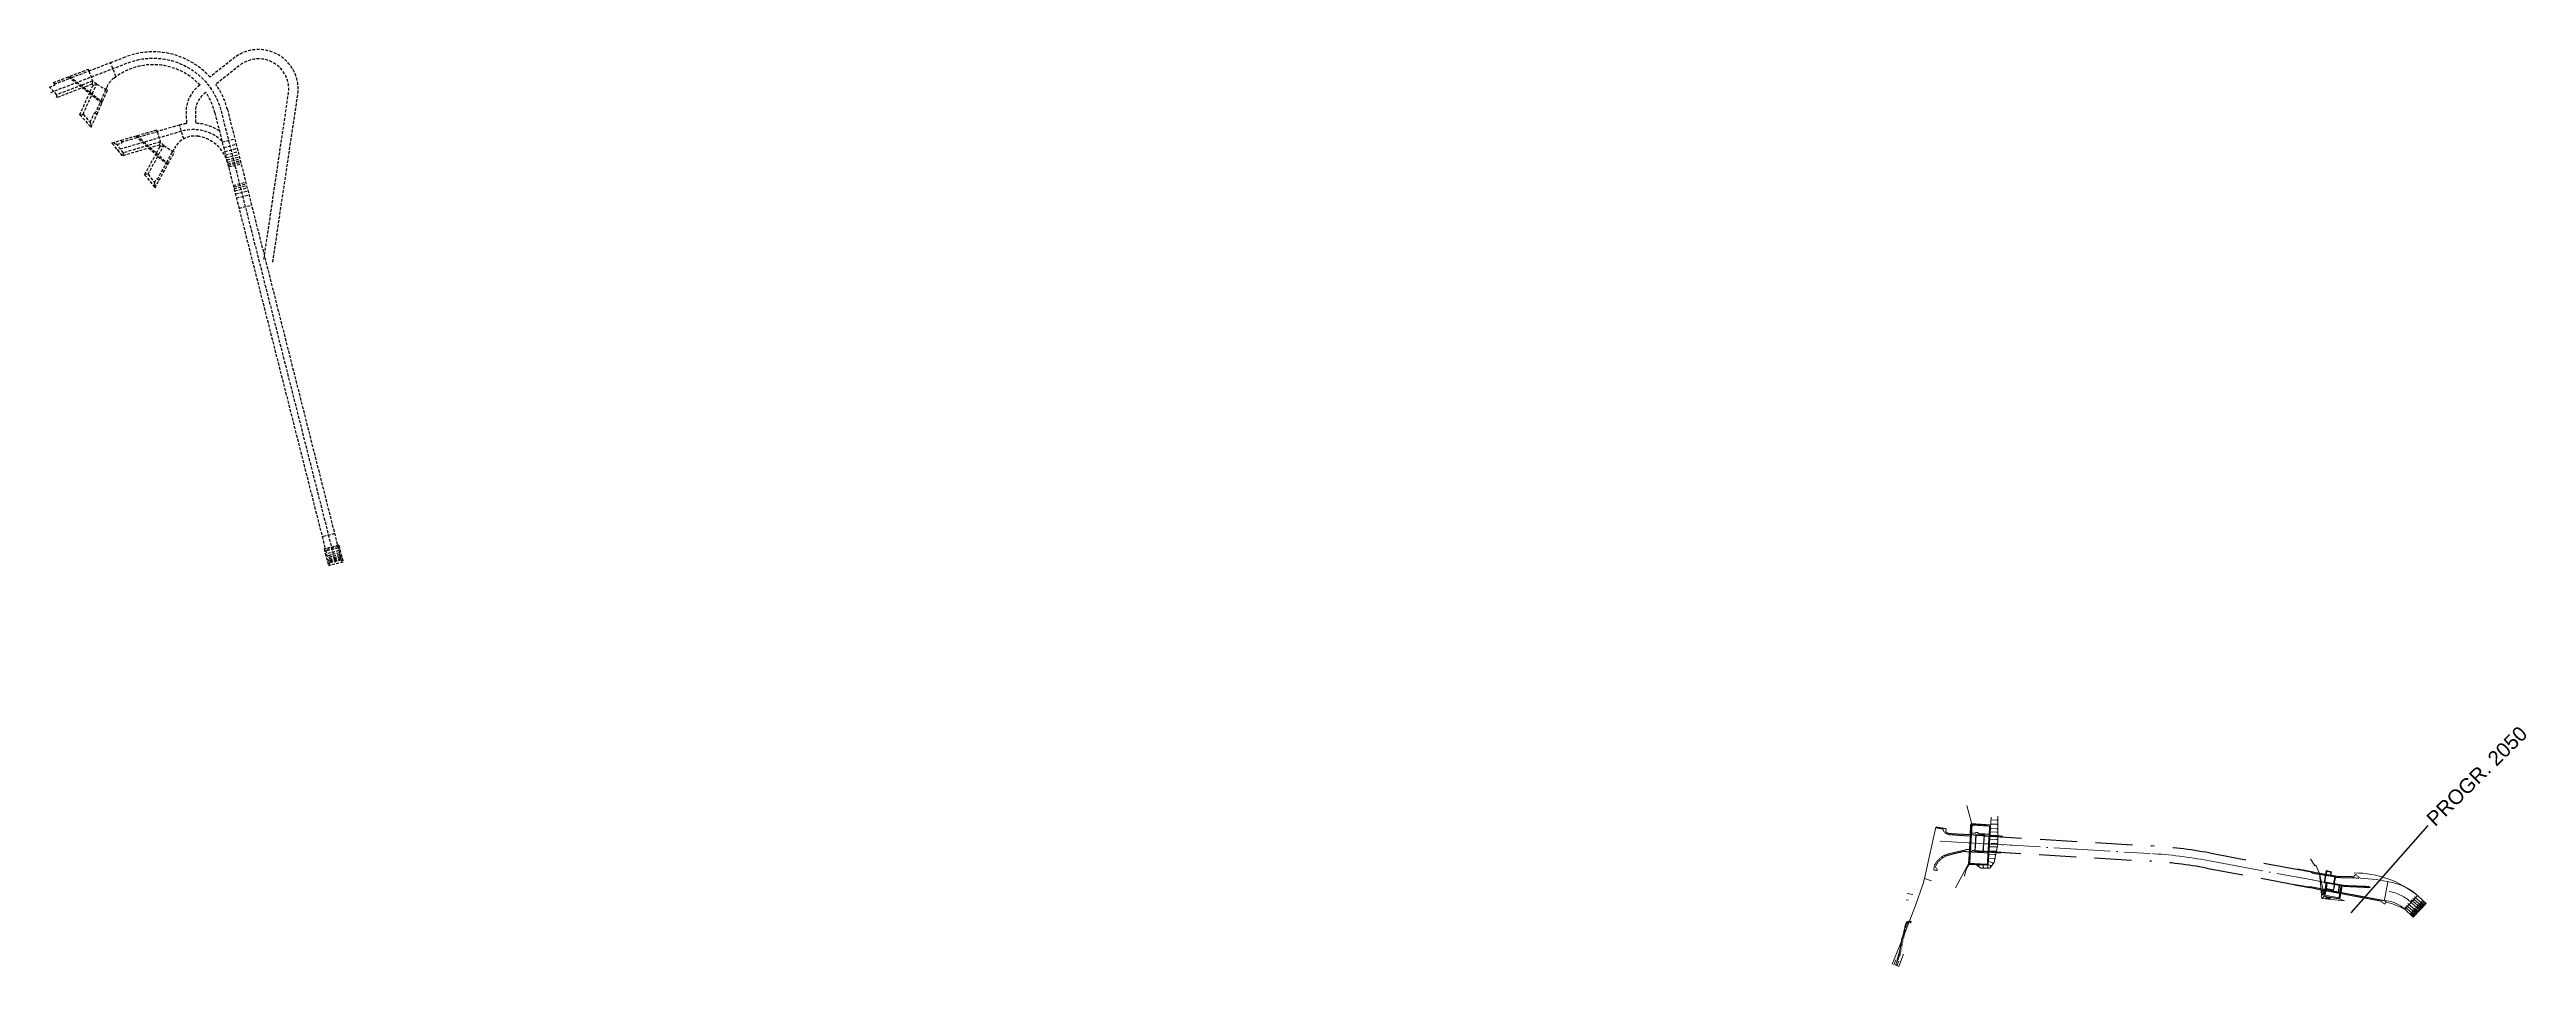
# Model space of a CAD drawing. Header units: metres. Extents: x 18244 to 63437, y 32938 to 108737.
# Drawn here: x 62374 to 63437, y 108344 to 108737 of the extents above.
import ezdxf
from ezdxf.enums import TextEntityAlignment as Align

# ---------------------------------------------------------------- set-up
doc = ezdxf.new("R2010")
doc.units = ezdxf.units.M
doc.header["$LTSCALE"] = 10
for name, pattern in [('ACAD_ISO04W100', [30, 24, -3, 0, -3]), ('NASCOSTA', [0.375, 0.25, -0.125]), ('NASCOSTA2', [4.7625, 3.175, -1.5875])]:
    doc.linetypes.add(name, pattern=pattern)
doc.layers.add('0_Col__Black_0.35', color=1, linetype='Continuous', lineweight=35)
for name, color, linetype in [('A-PROFILI', 1, 'Continuous'), ('Assi', 6, 'ACAD_ISO04W100'), ('AUDIT_D_110509143130-0', 7, 'Continuous'), ('LIN010CO', 50, 'Continuous'), ('LIN010TR', 50, 'NASCOSTA'), ('LIN035CO', 1, 'Continuous'), ('LIN050CO', 3, 'Continuous'), ('LINCOLO-ROSSO-025', 10, 'Continuous'), ('LINCOLO-ROSSO-050', 20, 'Continuous'), ('pendenze', 2, 'Continuous')]:
    doc.layers.add(name, color=color, linetype=linetype)
doc.styles.add('ARIAL', font='arial.ttf')
doc.linetypes.add('ROCCIA', pattern='A,0.25,[130,BERETTA.shx,S=0.1,R=0,X=0,Y=0],-0.2,0.25', length=0.7)

# ---------------------------------------------------------------- blocks, each defined once
blk = doc.blocks.new('TR')
at = {"layer": 'LINCOLO-ROSSO-025', "lineweight": 0}
blk.add_line((0, 0), (-1, 0.4), dxfattribs=at)
blk.add_lwpolyline([(-1, 0.4), (-0.5, 1.8), (-0.2, 3.3), (0.1, 4.4), (0.2, 4.8), (0.6, 6.3), (0.9, 7.8), (0.9, 7.8), (1.2, 9.3), (1.5, 10.8), (1.5, 10.8), (1.5, 11.4), (1.8, 12.2), (2.2, 13.6), (2.3, 13.9), (2.5, 15), (2.9, 16.5), (3, 16.9), (3.2, 17.9), (3.2, 18, -0.414151), (5.1, 19.3), (6, 19.1)], format="xyb", dxfattribs=at)
at = {"layer": 'LINCOLO-ROSSO-025', "lineweight": 0, "elevation": 165.6}
for points in [[(1.5, 11.3), (2.3, 11.2)], [(1.5, 11), (1.8, 11)], [(1.5, 10.7), (2.2, 10.6)], [(1.6, 11.6), (1.9, 11.5)], [(1.7, 11.9), (2.4, 11.7)], [(1.8, 12.2), (2.1, 12.1)], [(1.9, 12.8), (2.2, 12.7)], [(1.9, 12.5), (2.6, 12.3)], [(2, 13.1), (2.8, 12.9)], [(2.3, 14.2), (3.1, 14.1)], [(2.3, 13.9), (2.6, 13.9)], [(2.4, 14.5), (2.7, 14.5)], [(2.5, 14.8), (3.2, 14.7)], [(2.6, 15.4), (3.4, 15.3)], [(2.6, 15.1), (2.9, 15.1)], [(2.7, 15.7), (3, 15.7)], [(2.8, 16.3), (3.1, 16.2)], [(2.8, 16), (3.5, 15.8)], [(2.9, 16.6), (3.7, 16.4)], [(5.1, 19.3), (5, 19)], [(-0.5, 2.1), (-0.2, 2)], [(-0.4, 2.4), (-0.1, 2.3)], [(-0.3, 3), (0.2, 2.9)], [(-0.3, 2.7), (0, 2.6)], [(-0.2, 3.3), (0.1, 3.2)], [(0.2, 5), (0.5, 5)], [(0.3, 5.3), (1, 5.2)], [(0.4, 5.6), (0.7, 5.6)], [(0.5, 6.2), (0.8, 6.2)], [(0.5, 5.9), (1.2, 5.7)], [(0.6, 6.5), (1.3, 6.3)], [(0.7, 7.1), (1.5, 6.9)], [(0.7, 6.8), (1, 6.8)], [(0.8, 7.4), (1.1, 7.3)], [(0.9, 8), (1.2, 8)], [(0.9, 7.7), (1.6, 7.5)], [(1, 8.3), (1.8, 8.2)], [(1.1, 8.9), (1.9, 8.8)], [(1.1, 8.6), (1.4, 8.6)], [(1.2, 9.5), (2, 9.4)], [(1.2, 9.2), (1.5, 9.2)], [(1.3, 10.1), (2.1, 10)], [(1.3, 9.8), (1.6, 9.8)], [(1.4, 10.4), (1.7, 10.4)]]:
    blk.add_lwpolyline(points, dxfattribs=at)
at = {"layer": 'LINCOLO-ROSSO-025', "lineweight": 0}
for points in [[(2.1, 13.4), (2.4, 13.3)], [(2.2, 13.7), (2.9, 13.4)], [(3, 17.2), (3.8, 17.1)], [(3, 16.9), (3.3, 16.9)], [(3.1, 17.8), (3.9, 17.7)], [(3.1, 17.5), (3.4, 17.5)], [(3.2, 18.1), (3.5, 18)], [(3.3, 18.4), (4, 18.1)], [(3.5, 18.7), (3.7, 18.5)], [(3.7, 18.9), (4.2, 18.3)], [(3.9, 19.1), (4.1, 18.8)], [(4.2, 19.2), (4.5, 18.5)], [(4.5, 19.3), (4.6, 19)], [(4.8, 19.3), (4.8, 18.6)], [(5.4, 19.2), (5.3, 18.5)], [(5.7, 19.2), (5.6, 18.9)], [(-0.1, 3.9), (0.2, 3.8)], [(-0.1, 3.6), (0.4, 3.4)], [(0, 4.2), (0.6, 4)], [(0.1, 4.5), (0.4, 4.4)], [(0.2, 4.8), (0.9, 4.6)]]:
    blk.add_lwpolyline(points, dxfattribs=at)
blk = doc.blocks.new('55')
at = {"layer": '0_Col__Black_0.35'}
blk.add_line((63183.2, 108403.8), (63186.2, 108403.2), dxfattribs=at)
at = {"layer": '0_Col__Black_0.35', "linetype": 'Continuous', "lineweight": 0, "flags": 128}
blk.add_lwpolyline([(63348.8, 108377.3), (63348.1, 108377.4)], dxfattribs=at)
at = {"layer": 'A-PROFILI'}
blk.add_line((63361.3, 108367), (63394.3, 108404.5), dxfattribs=at)
at = {"layer": 'Assi', "color": 10, "lineweight": 0, "ltscale": 0.1}
for p, q in [((63185, 108397.8), (63216.9, 108395.9)), ((63203.9, 108396.7), (63275.3, 108392.4)), ((63299.9, 108389.4), (63344.7, 108381.1)), ((63344.6, 108381.1), (63337.7, 108382.4)), ((63344.6, 108381.1), (63358.4, 108378.5)), ((63358.4, 108378.5), (63369.2, 108378)), ((63387.1, 108371.4), (63390.8, 108368))]:
    blk.add_line(p, q, dxfattribs=at)
for centre, radius, start, end in [((63263.3, 108192.8), 200, 79.4608, 86.5664), ((63374.2, 108357.5), 19, 47.1488, 79.4608)]:
    blk.add_arc(centre, radius, start, end, dxfattribs=at)
at = {"layer": 'AUDIT_D_110509143130-0', "linetype": 'ROCCIA', "lineweight": 0}
for p, q in [((63343.9, 108390.1), (63345.7, 108387.2)), ((63195.5, 108382.7), (63196.2, 108385.7)), ((63345.7, 108387.2), (63346.1, 108387.4)), ((63346.1, 108387.4), (63347.8, 108383.9)), ((63347.8, 108383.9), (63349.7, 108374.7)), ((63347.8, 108383.9), (63348.8, 108373.1)), ((63348.8, 108373.1), (63358.5, 108372.1)), ((63356.3, 108373), (63358.5, 108372.1))]:
    blk.add_line(p, q, dxfattribs=at)
blk.add_lwpolyline([(63196.2, 108385.7), (63197.4, 108387.9), (63205.6, 108387.4), (63206.8, 108408.1)], dxfattribs=at)
at = {"layer": 'LIN010CO', "color": 10, "lineweight": 0}
for p, q in [((63375.6, 108372.5), (63377.1, 108380.3)), ((63348.5, 108376.4), (63349.3, 108376.6)), ((63348.5, 108376.1), (63349, 108376.2)), ((63348.5, 108375.8), (63349.4, 108376)), ((63348.5, 108375.8), (63349.4, 108376)), ((63348.5, 108375.8), (63349.4, 108376)), ((63348.5, 108375.5), (63349.2, 108375.6)), ((63348.6, 108375.2), (63349.6, 108375.4)), ((63348.6, 108374.9), (63349.3, 108375)), ((63348.6, 108374.6), (63349.7, 108374.8)), ((63349.7, 108374), (63348.8, 108373.1)), ((63350.4, 108372.9), (63350.6, 108373.9)), ((63350.7, 108372.9), (63350.9, 108373.7)), ((63351, 108372.8), (63351.2, 108373.8)), ((63351.3, 108372.8), (63351.5, 108373.6)), ((63351.6, 108372.8), (63351.8, 108373.6)), ((63351.9, 108372.8), (63352, 108373.4)), ((63352.2, 108372.7), (63352.4, 108373.5)), ((63384.4, 108369.5), (63388.7, 108365.8)), ((63385, 108370.2), (63389.4, 108366.5)), ((63385.7, 108371), (63390.1, 108367.2)), ((63386.8, 108366.8), (63388.3, 108365.4)), ((63387.1, 108372.5), (63391.5, 108368.8)), ((63387.4, 108367.5), (63389, 108366.2)), ((63387.8, 108373.2), (63392.1, 108369.5)), ((63388.1, 108368.3), (63389.7, 108366.9)), ((63388.5, 108373.9), (63392.8, 108370.2)), ((63388.7, 108369), (63390.4, 108367.6)), ((63389.5, 108369.8), (63391.1, 108368.4)), ((63390.2, 108370.5), (63391.8, 108369.2)), ((63390.9, 108371.3), (63392.5, 108369.9)), ((63391.5, 108372), (63393.2, 108370.6))]:
    blk.add_line(p, q, dxfattribs=at)
at = {"layer": 'LIN010CO', "color": 10, "lineweight": 0, "flags": 128}
for points in [[(63206.3, 108398.6), (63209.3, 108398.5)], [(63206.5, 108401.7), (63209.4, 108401.6)], [(63206.7, 108405.1), (63209.3, 108405)], [(63206.8, 108406.9), (63209.3, 108406.8)], [(63206.8, 108403.2), (63209.3, 108403.1)], [(63206.8, 108400.2), (63209.4, 108400.1)], [(63209.7, 108407), (63209.3, 108406.8), (63209.7, 108406.4)], [(63209.7, 108405.2), (63209.3, 108405), (63209.7, 108404.6)], [(63209.7, 108403.3), (63209.3, 108403.1), (63209.7, 108402.8)], [(63209.8, 108398.7), (63209.3, 108398.5), (63209.8, 108398.1)], [(63209.7, 108401.8), (63209.4, 108401.6), (63209.8, 108401.3)], [(63209.8, 108400.3), (63209.4, 108400.1), (63209.8, 108399.7)], [(63205.7, 108389.1), (63207.5, 108388.5)], [(63205.8, 108390.3), (63208.1, 108390.2)], [(63205.9, 108392.1), (63208.5, 108392)], [(63206.1, 108395.3), (63209.1, 108395.3)], [(63206.2, 108393.6), (63208.7, 108393.5)], [(63206.8, 108396.9), (63209.3, 108396.8)], [(63208.1, 108388.5), (63207.5, 108388.5), (63207.7, 108388)], [(63208.6, 108390.4), (63208.1, 108390.2), (63208.4, 108389.9)], [(63209, 108392.3), (63208.5, 108392), (63208.8, 108391.7)], [(63209.3, 108393.8), (63208.7, 108393.5), (63209.2, 108393.2)], [(63209.6, 108395.5), (63209.1, 108395.3), (63209.5, 108395)], [(63209.8, 108397), (63209.3, 108396.8), (63209.7, 108396.4)], [(63201.7, 108386.7), (63201.6, 108387.3), (63201.2, 108387)], [(63201.7, 108387.7), (63201.6, 108387.3)], [(63203.8, 108386.2), (63203.5, 108386.7), (63203.1, 108386.2)], [(63203.5, 108387.6), (63203.5, 108386.7)], [(63205.1, 108387.5), (63205.4, 108386.7)], [(63205.7, 108386.2), (63205.4, 108386.7), (63205.1, 108386.2)], [(63205.6, 108387.7), (63206.5, 108387.3)], [(63207.1, 108387.3), (63206.5, 108387.3), (63206.7, 108386.7)]]:
    blk.add_lwpolyline(points, dxfattribs=at)
at = {"layer": 'LIN010TR', "color": 10, "lineweight": 0, "ltscale": 0.1}
for p, q in [((63182.2, 108385.6), (63182.6, 108387.4)), ((63337.2, 108379.1), (63344, 108377.9)), ((63337.2, 108379.1), (63344, 108377.9)), ((63337.2, 108378.9), (63343.9, 108377.7)), ((63345.2, 108384.5), (63338.5, 108385.8)), ((63338.5, 108385.6), (63345.2, 108384.3)), ((63342.5, 108378.1), (63344.1, 108378.2)), ((63345.1, 108383.9), (63343.7, 108384.6)), ((63343.9, 108377.7), (63344, 108377.9)), ((63344, 108377.8), (63347.9, 108376.9)), ((63344.1, 108378.2), (63348, 108377.4)), ((63350.4, 108383.1), (63345.1, 108383.9)), ((63351.1, 108383.4), (63345.2, 108384.4)), ((63348, 108377.4), (63349.9, 108377)), ((63348, 108377.4), (63348.7, 108377.3)), ((63351.1, 108383.4), (63355.5, 108382.6)), ((63353.8, 108379.6), (63357.9, 108378.8)), ((63354.3, 108382.3), (63354.8, 108382.2)), ((63355.5, 108382.6), (63362.4, 108382.5)), ((63356.1, 108382.1), (63364.8, 108381.9)), ((63358.9, 108378.7), (63369.1, 108378.3)), ((63358.9, 108378.3), (63369.5, 108377.8)), ((63363.2, 108383.5), (63362.4, 108382.5)), ((63363.2, 108383.5), (63364.8, 108382.2)), ((63364.8, 108381.9), (63364.8, 108382.2)), ((63369.1, 108378.3), (63369.5, 108377.8)), ((63369.1, 108378.3), (63369.5, 108377.8)), ((63347.9, 108376.9), (63349.8, 108376.6)), ((63347.9, 108376.9), (63348.6, 108376.8)), ((63349.8, 108376.6), (63356.7, 108375.3)), ((63349.9, 108377), (63355.9, 108375.9)), ((63356.5, 108375.8), (63375.7, 108372.2)), ((63356.7, 108375.3), (63374.2, 108372)), ((63374.2, 108372), (63375.6, 108370.7)), ((63375.6, 108370.7), (63376.4, 108371.5)), ((63375.7, 108372.2), (63376.4, 108371.5))]:
    blk.add_line(p, q, dxfattribs=at)
at = {"layer": 'LIN010TR', "color": 10, "lineweight": 0, "ltscale": 0.1, "flags": 128}
for points in [[(63198.2, 108400.5), (63189.2, 108401, -0.175238), (63187.4, 108401.8), (63187.6, 108403), (63186.2, 108403.4), (63186.1, 108402.9, 0.306452), (63189.2, 108400.5), (63198.4, 108399.9), (63198.5, 108400.7), (63199.2, 108400.6), (63199.1, 108400.3), (63211.6, 108399.6)], [(63182.2, 108385.3), (63183.7, 108385.2), (63183.7, 108385.7), (63183, 108386.7), (63183.1, 108387.1, -0.229562), (63188.8, 108391.8), (63195, 108393.3), (63205.5, 108392.7), (63205.9, 108393), (63211.2, 108392.7)], [(63182.6, 108387.4, -0.229562), (63188.7, 108392.3), (63196.3, 108394.1, -0.072993), (63197.4, 108394.2), (63198.1, 108394.2), (63198, 108393.4), (63198.7, 108393.4), (63198.7, 108393.7), (63211.2, 108393)]]:
    blk.add_lwpolyline(points, format="xyb", dxfattribs=at)
at = {"layer": 'LIN010TR', "color": 10, "lineweight": 0, "ltscale": 0.1}
blk.add_lwpolyline([(63206.2, 108404.2), (63205.2, 108387.8), (63197.7, 108388.2), (63198.7, 108404.7)], close=True, dxfattribs=at)
at = {"layer": 'LIN010TR', "color": 10, "lineweight": 0, "ltscale": 0.1, "flags": 128}
for points in [[(63206, 108400.7), (63201.2, 108401), (63201.3, 108401.4), (63200.2, 108401.5), (63200.2, 108401.1), (63198.5, 108401.2)], [(63206.4, 108400.2), (63211.7, 108399.9)], [(63345.2, 108384.5), (63345.2, 108384.3)]]:
    blk.add_lwpolyline(points, dxfattribs=at)
at = {"layer": 'LIN010TR', "color": 10, "lineweight": 0, "ltscale": 0.1}
for centre, radius, end in [((63356.2, 108389.6), 7.5, 268.9683), ((63359.2, 108385.8), 7.5, 267.5171), ((63359.2, 108385.8), 7.1, 267.5171)]:
    blk.add_arc(centre, radius, 259.3745, end, dxfattribs=at)
at = {"layer": 'LIN035CO', "linetype": 'Continuous', "lineweight": 0}
for p, q in [((63198.4, 108405.6), (63196.5, 108413.1)), ((63191.6, 108377.7), (63197.4, 108388.6))]:
    blk.add_line(p, q, dxfattribs=at)
at = {"layer": 'LIN035CO'}
for p, q in [((63198, 108400.4), (63197.2, 108387.9)), ((63198, 108400.4), (63198.2, 108404.9)), ((63197.2, 108387.9), (63203.4, 108387.6))]:
    blk.add_line(p, q, dxfattribs=at)
at = {"layer": 'LIN035CO', "lineweight": 0}
blk.add_line((63200, 108396.9), (63200.3, 108396.9), dxfattribs=at)
blk.add_line((63200, 108396.9), (63200.3, 108396.9), dxfattribs=at)
at = {"layer": 'LIN050CO', "linetype": 'Continuous', "lineweight": 0}
blk.add_line((63357, 108378.6), (63357.1, 108378.7), dxfattribs=at)
at = {"layer": 'LINCOLO-ROSSO-025', "linetype": 'NASCOSTA', "ltscale": 0.5}
for p, q in [((62382.6, 108726), (62390.4, 108728.9)), ((62383.3, 108725.4), (62390.7, 108728.2)), ((62390.7, 108728.2), (62390.4, 108728.9)), ((62390.7, 108728.2), (62400, 108731.8)), ((62390.7, 108728.2), (62392.3, 108723.9)), ((62400, 108731.8), (62406.6, 108734.3)), ((62402.3, 108725.8), (62400, 108731.8)), ((62373.8, 108721.3), (62375.9, 108722.1)), ((62376.9, 108718), (62373.8, 108721.3)), ((62375.5, 108723.2), (62382.6, 108726)), ((62375.5, 108723.2), (62375.9, 108722.1)), ((62375.8, 108722.5), (62383.3, 108725.4)), ((62388.8, 108721.3), (62376.6, 108716.6)), ((62376.9, 108718), (62376.6, 108716.6)), ((62387.6, 108722.1), (62376.9, 108718)), ((62381.9, 108725.7), (62396.3, 108714.5)), ((62382.5, 108725.9), (62396.5, 108714.9)), ((62386.8, 108709.4), (62391.2, 108719.3)), ((62392.3, 108723.9), (62387.6, 108722.1)), ((62388.2, 108709.6), (62392.2, 108718.6)), ((62392.1, 108722.5), (62388.8, 108721.3)), ((62391.2, 108719.3), (62392.5, 108722.1)), ((62392.3, 108723.9), (62392.1, 108722.5)), ((62392.5, 108722.1), (62392.1, 108722.5)), ((62392.2, 108718.6), (62394, 108722.5)), ((62394, 108722.5), (62392.3, 108723.9)), ((62392.5, 108722.1), (62394, 108722.5)), ((62394, 108722.5), (62398, 108720.3)), ((62396, 108715.7), (62398, 108720.3)), ((62396.6, 108715.2), (62398.7, 108719.9)), ((62398, 108720.3), (62398.5, 108721.3)), ((62398, 108720.3), (62398.7, 108719.9)), ((62386.8, 108709.4), (62388.2, 108709.6)), ((62386.8, 108709.4), (62391.6, 108704.1)), ((62388.2, 108709.6), (62391.3, 108706.2)), ((62391.3, 108706.2), (62393.1, 108710.2)), ((62391.6, 108704.1), (62394.2, 108709.7)), ((62394.2, 108709.7), (62393.1, 108710.2)), ((62393.4, 108710), (62396, 108715.7)), ((62394.2, 108709.7), (62396.6, 108715.2)), ((62444.7, 108710.3), (62492.1, 108523.2)), ((62450.1, 108711.7), (62497.4, 108524.5)), ((62391.3, 108706.2), (62391.6, 108704.1)), ((62400.6, 108697.3), (62404.5, 108698.5)), ((62405.1, 108691.8), (62400.6, 108697.3)), ((62402.7, 108696.7), (62400.6, 108697.3)), ((62405.1, 108691.8), (62400.6, 108697.3)), ((62402.7, 108696.7), (62404.8, 108697.3)), ((62405.5, 108693.1), (62402.7, 108696.7)), ((62404.5, 108698.5), (62411.4, 108700.5)), ((62404.5, 108698.5), (62404.8, 108697.3)), ((62404.7, 108697.7), (62412.1, 108699.9)), ((62416.1, 108696.2), (62405.5, 108693.1)), ((62410.8, 108700.3), (62424.4, 108687.8)), ((62411.4, 108700.5), (62419.8, 108702.9)), ((62411.4, 108700.5), (62424.7, 108688.3)), ((62412.1, 108699.9), (62420, 108702.2)), ((62421.3, 108697.8), (62416.1, 108696.2)), ((62421, 108696.4), (62417.2, 108695.3)), ((62420, 108702.2), (62419.8, 108702.9)), ((62429.6, 108705), (62420, 108702.2)), ((62420, 108702.2), (62421.3, 108697.8)), ((62420.6, 108692.2), (62422.8, 108696.2)), ((62421.3, 108697.8), (62421, 108696.4)), ((62421.4, 108696), (62421, 108696.4)), ((62422.8, 108696.2), (62421.3, 108697.8)), ((62421.4, 108696), (62422.8, 108696.2)), ((62422.8, 108696.2), (62426.7, 108693.7)), ((62431.4, 108699), (62429.6, 108705)), ((62447.9, 108697.8), (62453.2, 108699.1)), ((62448.5, 108695.4), (62453.8, 108696.7)), ((62417.2, 108695.3), (62405.1, 108691.8)), ((62405.5, 108693.1), (62405.1, 108691.8)), ((62414.6, 108683.7), (62419.7, 108693)), ((62416.1, 108683.9), (62420.6, 108692.2)), ((62419.7, 108693), (62421.4, 108696)), ((62420.1, 108681.7), (62424.1, 108689)), ((62420.8, 108681.3), (62424.7, 108688.4)), ((62424.1, 108689), (62426.7, 108693.7)), ((62424.7, 108688.4), (62427.4, 108693.3)), ((62426.7, 108693.7), (62427.4, 108695.1)), ((62427.4, 108693.3), (62426.7, 108693.7)), ((62449, 108693.6), (62454.3, 108695)), ((62449.3, 108692.2), (62454.6, 108693.6)), ((62449.4, 108691.1), (62449.6, 108691.2)), ((62449.6, 108691), (62454.9, 108692.4)), ((62449.9, 108690), (62455.2, 108691.4)), ((62450.1, 108689.1), (62455.4, 108690.5)), ((62450.3, 108688.3), (62455.6, 108689.7)), ((62450.5, 108687.7), (62455.8, 108689)), ((62450.6, 108687.1), (62456, 108688.4)), ((62416.1, 108683.9), (62414.6, 108683.7)), ((62414.6, 108683.7), (62419.1, 108678.1)), ((62416.1, 108683.9), (62418.9, 108680.2)), ((62418.9, 108680.2), (62419.8, 108681.9)), ((62418.9, 108680.2), (62419.1, 108678.1)), ((62419.1, 108678.1), (62420.8, 108681.3)), ((62420.8, 108681.3), (62419.8, 108681.9)), ((62452.6, 108679.1), (62458, 108680.5)), ((62452.8, 108678.5), (62458.1, 108679.8)), ((62453, 108677.7), (62458.3, 108679.1)), ((62453.2, 108676.7), (62458.6, 108678.1)), ((62453.6, 108675.5), (62458.9, 108676.8)), ((62454, 108673.7), (62459.3, 108675)), ((62455.1, 108669.3), (62460.5, 108670.6)), ((62496.1, 108529.7), (62490.8, 108528.3)), ((62497.9, 108524.7), (62491.6, 108523.1)), ((62491.6, 108523.1), (62493.5, 108515.9)), ((62497.6, 108524.1), (62492.2, 108522.7)), ((62492.2, 108522.7), (62493.9, 108516)), ((62497.7, 108523.5), (62492.4, 108522.2)), ((62498, 108522.4), (62492.7, 108521)), ((62498.2, 108521.5), (62492.9, 108520.1)), ((62498.4, 108520.7), (62493.1, 108519.4)), ((62498.6, 108520.1), (62493.2, 108518.8)), ((62498.7, 108519.6), (62493.4, 108518.2)), ((62498.8, 108519.1), (62493.5, 108517.7)), ((62499.8, 108517.5), (62493.5, 108515.9)), ((62498.9, 108518.6), (62493.6, 108517.3)), ((62499, 108518.3), (62493.7, 108517)), ((62497.6, 108524.1), (62499.3, 108517.3)), ((62497.9, 108524.7), (62499.8, 108517.5))]:
    blk.add_line(p, q, dxfattribs=at)
at = {"layer": 'LINCOLO-ROSSO-025', "lineweight": 0}
for p, q in [((63178.3, 108381.7), (63183.2, 108403.8)), ((63198.1, 108400.4), (63197.4, 108388.6)), ((63198.1, 108400.4), (63198.4, 108405.6)), ((63209.7, 108408.5), (63209.8, 108396.4)), ((63208.2, 108388.6), (63206.3, 108386.2)), ((63209.8, 108396.4), (63208.2, 108388.6)), ((63202.4, 108386.2), (63200.1, 108387.8)), ((63206.3, 108386.2), (63202.4, 108386.2)), ((63350.6, 108379.8), (63349.6, 108374.1)), ((63349.9, 108380.2), (63350.5, 108383.1)), ((63350, 108380.3), (63350.5, 108383)), ((63350, 108380.3), (63353.6, 108379.6)), ((63350.5, 108383.1), (63354.4, 108382.4)), ((63350.5, 108383), (63354.1, 108382.4)), ((63350.5, 108377.2), (63353.8, 108376.6)), ((63350.7, 108377.4), (63353.7, 108376.9)), ((63352.6, 108383), (63354.7, 108382.7)), ((63353.6, 108379.6), (63353.8, 108379.6)), ((63354.1, 108379.1), (63353.7, 108376.9)), ((63353.8, 108379.5), (63354.4, 108382.4)), ((63353.8, 108379.6), (63354.3, 108382.3)), ((63353.8, 108379.5), (63357.4, 108378.8)), ((63354.3, 108379.1), (63353.8, 108376.6)), ((63353.9, 108379.6), (63354.4, 108382.4)), ((63354.3, 108379.1), (63356.2, 108378.7)), ((63355.7, 108375.7), (63356.2, 108378.7)), ((63355.9, 108375.8), (63356.5, 108378.8)), ((63357.4, 108378.8), (63356.3, 108373)), ((63356.5, 108378.8), (63357.1, 108378.7)), ((63357.1, 108378.7), (63356.5, 108375.7)), ((63356.5, 108375.8), (63357.1, 108378.7)), ((63356.5, 108372.8), (63357.5, 108378.6)), ((63357.6, 108378.8), (63357.4, 108378.8)), ((63357.5, 108378.6), (63357.6, 108378.8)), ((63365.2, 108381.9), (63372.1, 108381.3)), ((63372.1, 108381.3), (63378.4, 108380.1)), ((63349.6, 108374.1), (63356.5, 108372.8)), ((63349.8, 108374.2), (63356.3, 108373)), ((63350.5, 108376.4), (63350.2, 108374.5)), ((63350.2, 108374.5), (63356.1, 108373.4)), ((63350.7, 108377.2), (63350.5, 108376.4)), ((63355.7, 108375.7), (63356.5, 108375.5)), ((63355.9, 108375.8), (63356.5, 108375.7)), ((63356.5, 108375.5), (63356.1, 108373.4)), ((63384.4, 108368.5), (63389.8, 108374.4)), ((63384.4, 108368.5), (63388, 108365.1)), ((63388, 108365.1), (63393.5, 108371)), ((63389.8, 108374.4), (63393.5, 108371))]:
    blk.add_line(p, q, dxfattribs=at)
at = {"layer": 'LINCOLO-ROSSO-025', "linetype": 'NASCOSTA', "ltscale": 0.5, "flags": 128}
for points in [[(62374.3, 108719), (62401, 108729.2), (62407.5, 108731.7, -0.448954), (62447.4, 108711), (62449.3, 108703.5), (62496.4, 108517.4)], [(62469.6, 108646.2), (62480.3, 108717.9, 0.68044), (62452.9, 108733.7), (62442.7, 108725.6)], [(62465.8, 108647.4), (62476.3, 108718.5, 0.68044), (62455.4, 108730.6), (62445.1, 108722.4)], [(62438.3, 108722.1), (62437.6, 108721.6, 0.240061), (62432.4, 108710), (62432.6, 108705.6)], [(62440.8, 108719), (62440.1, 108718.4, 0.240061), (62436.4, 108710.2), (62436.5, 108705.8)], [(62447.8, 108698.1, 0.267755), (62430.4, 108702.3), (62420.8, 108699.5), (62403, 108694.3)]]:
    blk.add_lwpolyline(points, format="xyb", dxfattribs=at)
at = {"layer": 'LINCOLO-ROSSO-025', "lineweight": 0}
for points in [[(63206.6, 108404.8), (63205.6, 108387.4), (63197.2, 108387.9), (63198.3, 108405.3)], [(63206.4, 108404.6), (63205.4, 108387.7), (63197.4, 108388.1), (63198.4, 108405.1)], [(63204, 108400.4), (63203.5, 108393), (63199.8, 108393.2), (63200.3, 108400.6)], [(63352.7, 108384.5), (63350.8, 108384.8), (63350.5, 108383.4), (63352.4, 108383.1)], [(63352.6, 108384.4), (63350.9, 108384.7), (63350.6, 108383.5), (63352.4, 108383.2)]]:
    blk.add_lwpolyline(points, close=True, dxfattribs=at)
for points in [[(63203.8, 108400.2), (63203.3, 108393.2), (63200, 108393.4), (63200.5, 108400.4), (63203.8, 108400.2)], [(63178.3, 108381.7), (63177.7, 108379.6), (63174.4, 108370.1), (63170.3, 108359.4), (63164.4, 108345)], [(63178.3, 108381.7), (63181.3, 108380.7)], [(63349.7, 108379.9), (63350.6, 108385.1), (63352.9, 108384.6), (63352.6, 108383)], [(63349.7, 108379.9), (63350.8, 108379.7), (63349.8, 108374.2)], [(63349.9, 108380.2), (63354, 108379.4), (63354.7, 108382.7)], [(63351, 108379.7), (63350.5, 108377.2)], [(63354.1, 108379.1), (63351.1, 108379.7), (63350.7, 108377.4)], [(63350.8, 108379.7), (63351.1, 108379.7)], [(63354.1, 108382.4), (63354.3, 108382.3)], [(63357.3, 108378.8), (63356.6, 108375.5)], [(63170.4, 108372.5), (63171.4, 108372.4)], [(63356.5, 108375.5), (63356.5, 108375.7)], [(63356.5, 108375.5), (63356.6, 108375.5)], [(63165.1, 108344.7), (63165.9, 108346.8)], [(63165.8, 108344.5), (63167.9, 108349.8)], [(63166.4, 108344.3), (63167.2, 108346.2)], [(63167.2, 108344), (63169.3, 108349.3)], [(63166.9, 108344.1), (63167.2, 108344)]]:
    blk.add_lwpolyline(points, dxfattribs=at)
at = {"layer": 'LINCOLO-ROSSO-025', "linetype": 'NASCOSTA', "ltscale": 0.5}
for centre, radius, start, end in [((62418.3, 108703.6), 27.3, 42.6676, 128.0002), ((62418.3, 108703.6), 32.8, 41.9621, 110.9202), ((62407.6, 108717.3), 10, 128.0002, 155.9202), ((62418.3, 108703.6), 27.3, 14.2097, 34.2651), ((62418.3, 108703.6), 32.8, 14.2086, 34.9705), ((62436.2, 108690.3), 10, 81.3265, 151.3021), ((62435.4, 108685.1), 20.7, 98.007, 106.3021), ((62435.4, 108685.1), 20.7, 56.9606, 86.9181), ((62435.4, 108685.1), 15.2, 14.2086, 81.3265)]:
    blk.add_arc(centre, radius, start, end, dxfattribs=at)
at = {"layer": 'LINCOLO-ROSSO-025', "lineweight": 0}
for centre, radius, start, end in [((63362.7, 108341.5), 42.6, 50.5152, 90.1136), ((63374.2, 108357.5), 23, 47.1488, 79.4608), ((63374.9, 108358.6), 13.7, 46.3594, 86.3176), ((63372.6, 108349.9), 21.9, 57.7056, 79.8155)]:
    blk.add_arc(centre, radius, start, end, dxfattribs=at)
at = {"layer": 'LINCOLO-ROSSO-050', "linetype": 'NASCOSTA2', "ltscale": 0.5}
for p, q in [((63204.1, 108400), (63275.5, 108395.7)), ((63203.7, 108393.4), (63275.1, 108389.1)), ((63300.5, 108392.7), (63345.3, 108384.3)), ((63299.3, 108386.2), (63344.1, 108377.8))]:
    blk.add_line(p, q, dxfattribs=at)
for radius in [196.7, 203.3]:
    blk.add_arc((63263.3, 108192.8), radius, 79.4608, 86.5664, dxfattribs=at)
at = {"layer": 'pendenze', "linetype": 'Continuous', "lineweight": 0, "elevation": 543.4}
blk.add_lwpolyline([(63170.8, 108375.3), (63173.3, 108374.8)], dxfattribs=at)
at = {"layer": '0_Col__Black_0.35', "linetype": 'Continuous', "lineweight": 0}
blk.add_blockref('TR', (63166.9, 108344.1), dxfattribs=at)
at = {"layer": 'A-PROFILI', "style": 'ARIAL'}
blk.add_text('PROGR. 2050', height=6.25, rotation=44.6135, dxfattribs=at).set_placement((63395.2, 108405.9), align=Align.MIDDLE_LEFT)
blk = doc.blocks.new('A$C3fae58de')
blk.add_blockref('55', (0, 0))

msp = doc.modelspace()

# ---------------------------------------------------------------- block references
msp.add_blockref('A$C3fae58de', (0, 0))

doc.saveas('drawing.dxf')
